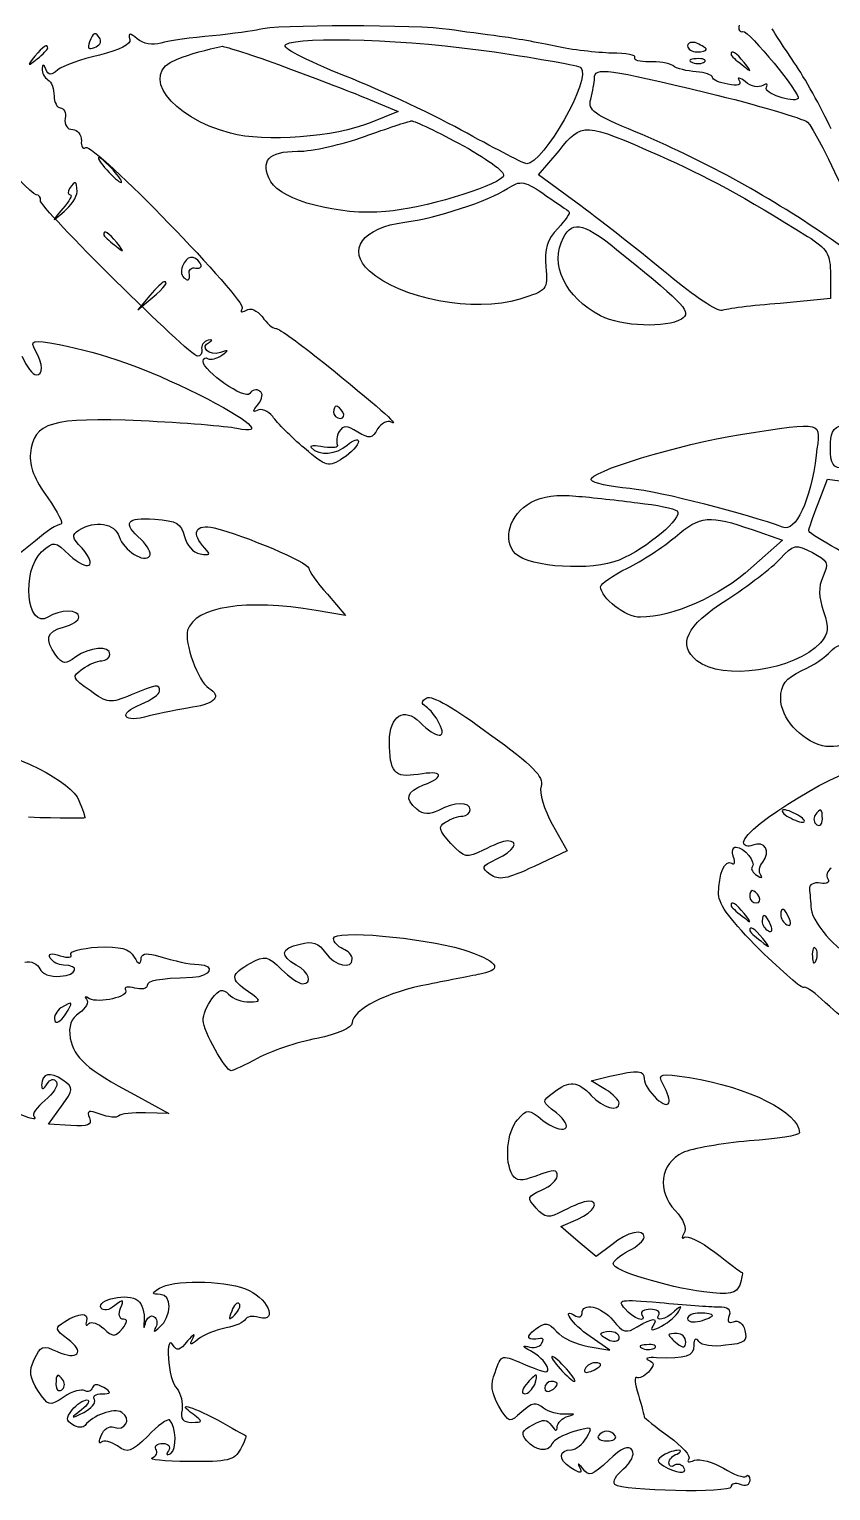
# Model space of a CAD drawing. Header units: millimetres. Extents: x -155 to 147, y 18 to 278.
# Drawn here: x -20.4 to 20.5, y 83.8 to 158.5 of the extents above; entities that cross this region are included whole.
import ezdxf

# ---------------------------------------------------------------- set-up
doc = ezdxf.new("R2010")
doc.units = ezdxf.units.MM
doc.layers.get('0').update_dxf_attribs({"linetype": 'CONTINUOUS'})

msp = doc.modelspace()

# ---------------------------------------------------------------- linework, layer by layer
for p, q in [((-3, 154.92), (-1.571, 154.316)), ((-1.571, 154.316), (-3, 153.745)), ((5.605, 151.078), (6.652, 152.316)), ((7.764, 149.49), (5.605, 151.078)), ((20.527, 145.966), (20.527, 144.76)), ((-14.271, 144.918), (-14.874, 144.188)), ((-14.874, 144.188), (-14.144, 144.791)), ((20.527, 144.76), (17.955, 144.506)), ((19.892, 134.282), (20.368, 135.52)), ((20.368, 135.52), (22.019, 135.298)), ((-20.113, 132.377), (-21.129, 131.552)), ((18.082, 132.409), (16.463, 130.98)), ((16.527, 132.949), (18.082, 132.409)), ((-5.19, 129.647), (-4.27, 128.567)), ((-4.27, 128.567), (-5.762, 128.821)), ((6.303, 117.899), (7.065, 116.534)), ((7.065, 116.534), (5.382, 115.74)), ((8.303, 104.786), (9.256, 105.009)), ((9.034, 104.342), (8.303, 104.786)), ((-15.033, 104.056), (-13.287, 103.104)), ((-19.446, 102.564), (-18.779, 103.485)), ((-13.287, 103.104), (-14.493, 103.135)), ((-18.303, 102.5), (-19.446, 102.564)), ((6.748, 97.325), (7.605, 97.706)), ((7.637, 96.563), (6.748, 97.325)), ((8.557, 95.801), (7.637, 96.563)), ((9.351, 96.404), (8.557, 95.801)), ((8.145, 91.197), (9.256, 91.007)), ((9.256, 91.007), (8.24, 91.705))]:
    msp.add_line(p, q)
for points in [[(-8.683, 158.507), (-8.937, 158.444), (-10.016, 158.285), (-11.064, 158.19)], [(1.033, 158.507), (-0.46, 158.761), (-8.016, 158.761), (-8.683, 158.507)], [(3.604, 158.158), (2.874, 158.253), (1.699, 158.412), (1.033, 158.507)], [(15.86, 158.73), (15.796, 158.507), (15.892, 158.349), (16.05, 158.412)], [(16.05, 158.412), (16.336, 158.476), (19.067, 155.142), (18.876, 154.983)], [(18.686, 156.793), (18.178, 157.555), (17.67, 158.349), (17.543, 158.539)], [(-19.478, 157.555), (-19.478, 157.809), (-19.732, 157.65), (-20.145, 157.142)], [(-17.351, 157.872), (-17.478, 157.555), (-17.382, 157.46), (-17.097, 157.587)], [(-16.811, 158.031), (-17.033, 158.412), (-17.16, 158.38), (-17.351, 157.872)], [(-17.097, 157.587), (-16.843, 157.682), (-16.716, 157.872), (-16.811, 158.031)], [(-15.287, 157.999), (-15.223, 157.745), (-15.795, 157.46), (-16.843, 157.206)], [(-14.906, 158.031), (-15.287, 158.349), (-15.382, 158.349), (-15.287, 157.999)], [(-13.699, 157.809), (-14.112, 157.682), (-14.62, 157.777), (-14.906, 158.031)], [(-11.064, 158.19), (-12.112, 158.095), (-13.287, 157.936), (-13.699, 157.809)], [(-12.906, 156.983), (-12.144, 157.269), (-11.382, 157.491), (-10.556, 157.65)], [(-10.556, 157.65), (-10.429, 157.65), (-9, 157.206), (-7.381, 156.602)], [(-4.27, 156.126), (-6.397, 156.983), (-7.572, 157.587), (-7.318, 157.745)], [(-7.318, 157.745), (-6.587, 158.19), (-0.936, 157.999), (3.35, 157.364)], [(6.462, 157.65), (5.636, 157.841), (4.335, 158.063), (3.604, 158.158)], [(9.351, 157.301), (8.589, 157.333), (7.287, 157.46), (6.462, 157.65)], [(13.701, 157.809), (13.447, 157.904), (13.225, 157.841), (13.225, 157.682)], [(13.225, 157.682), (13.225, 157.491), (13.447, 157.364), (13.701, 157.364)], [(14.177, 157.491), (14.177, 157.555), (13.955, 157.682), (13.701, 157.809)], [(-20.145, 157.142), (-20.557, 156.634), (-20.526, 156.602), (-20.018, 157.015)], [(-20.018, 157.015), (-19.732, 157.237), (-19.478, 157.491), (-19.478, 157.555)], [(-16.843, 157.206), (-17.763, 156.983), (-18.716, 156.666), (-18.97, 156.444)], [(-10.143, 153.205), (-13.223, 154.031), (-14.842, 156.253), (-12.906, 156.983)], [(3.35, 157.364), (5.7, 157.015), (7.7, 156.666), (7.764, 156.571)], [(10.526, 157.079), (10.621, 157.206), (10.081, 157.301), (9.351, 157.301)], [(11.256, 156.856), (10.78, 156.856), (10.462, 156.92), (10.526, 157.079)], [(12.463, 156.666), (12.272, 156.793), (11.732, 156.888), (11.256, 156.856)], [(13.669, 157.015), (13.32, 157.015), (13.225, 156.92), (13.479, 156.825)], [(14.082, 156.856), (14.209, 156.952), (14.018, 157.047), (13.669, 157.015)], [(13.701, 157.364), (13.955, 157.364), (14.177, 157.428), (14.177, 157.491)], [(16.114, 156.825), (15.701, 157.333), (15.447, 157.491), (15.447, 157.237)], [(15.447, 157.237), (15.447, 157.174), (15.701, 156.92), (16.019, 156.698)], [(-19.764, 156.507), (-19.795, 156.317), (-19.637, 156.031), (-19.478, 155.936)], [(-19.573, 156.475), (-19.7, 156.761), (-19.764, 156.761), (-19.764, 156.507)], [(-18.97, 156.444), (-19.319, 156.158), (-19.446, 156.158), (-19.573, 156.475)], [(-7.381, 156.602), (-5.73, 155.999), (-3.762, 155.237), (-3, 154.92)], [(1.953, 153.205), (0.429, 154.062), (-2.396, 155.396), (-4.27, 156.126)], [(7.764, 156.571), (8.335, 155.999), (5.859, 151.649), (5.001, 151.649)], [(8.462, 156.031), (8.462, 156.602), (9.129, 156.507), (14.241, 155.269)], [(13.669, 156.348), (13.193, 156.38), (12.653, 156.507), (12.463, 156.666)], [(13.479, 156.825), (13.701, 156.729), (13.987, 156.761), (14.082, 156.856)], [(14.495, 156.063), (14.495, 156.19), (14.114, 156.317), (13.669, 156.348)], [(16.019, 156.698), (16.495, 156.285), (16.527, 156.317), (16.114, 156.825)], [(20.559, 153.427), (20.051, 154.539), (19.194, 156.063), (18.686, 156.793)], [(-20.081, 150.062), (-20.43, 150.062), (-25.034, 155.396), (-25.034, 155.809)], [(-19.478, 155.936), (-19.287, 155.84), (-19.16, 155.459), (-19.16, 155.11)], [(8.272, 154.951), (8.367, 155.332), (8.462, 155.809), (8.462, 156.031)], [(15.288, 155.713), (14.844, 155.777), (14.495, 155.936), (14.495, 156.063)], [(15.86, 155.904), (15.987, 155.682), (15.796, 155.586), (15.288, 155.713)], [(16.177, 155.84), (15.892, 156.063), (15.733, 156.094), (15.86, 155.904)], [(17.066, 155.65), (16.876, 155.523), (16.463, 155.586), (16.177, 155.84)], [(17.257, 155.555), (17.352, 155.745), (17.289, 155.777), (17.066, 155.65)], [(18.876, 154.983), (18.622, 154.729), (17.066, 155.269), (17.257, 155.555)], [(-19.16, 155.11), (-19.16, 154.793), (-19.002, 154.507), (-18.843, 154.507)], [(10.589, 153.269), (8.43, 154.158), (8.113, 154.38), (8.272, 154.951)], [(14.241, 155.269), (16.781, 154.666), (19.098, 153.967), (19.352, 153.777)], [(-18.843, 154.507), (-18.652, 154.507), (-18.525, 154.253), (-18.589, 153.967)], [(-18.589, 153.967), (-18.652, 153.65), (-18.494, 153.396), (-18.208, 153.396)], [(-18.208, 153.396), (-17.954, 153.396), (-17.763, 153.142), (-17.763, 152.824)], [(-3, 153.745), (-4.746, 153.015), (-8.429, 152.729), (-10.143, 153.205)], [(-3.285, 153.046), (-2.142, 153.459), (-1.063, 153.808), (-0.904, 153.84)], [(-0.904, 153.84), (-0.714, 153.84), (0.461, 153.269), (1.763, 152.57)], [(5.001, 151.649), (4.874, 151.649), (3.509, 152.348), (1.953, 153.205)], [(6.652, 152.316), (7.827, 153.777), (7.922, 153.777), (11.796, 152.062)], [(20.305, 147.966), (17.257, 150.062), (13.86, 151.903), (10.589, 153.269)], [(19.352, 153.777), (19.797, 153.427), (23.162, 146.252), (22.908, 146.252)], [(-17.763, 152.824), (-17.795, 152.538), (-17.7, 152.38), (-17.541, 152.475)], [(-17.541, 152.475), (-17.128, 152.729), (-9.286, 144.633), (-9.54, 144.252)], [(-6.714, 152.284), (-5.952, 152.284), (-4.428, 152.634), (-3.285, 153.046)], [(1.763, 152.57), (3.16, 151.776), (3.985, 151.173), (3.795, 150.983)], [(-16.874, 151.967), (-16.97, 151.967), (-16.779, 151.681), (-16.462, 151.332)], [(-16.144, 151.332), (-16.462, 151.681), (-16.779, 151.967), (-16.874, 151.967)], [(-8.08, 150.729), (-8.651, 151.808), (-8.207, 152.284), (-6.714, 152.284)], [(11.796, 152.062), (14.114, 151.046), (16.114, 149.967), (19.352, 147.935)], [(-16.462, 151.332), (-16.144, 150.983), (-15.827, 150.697), (-15.731, 150.697)], [(-15.731, 150.697), (-15.636, 150.697), (-15.827, 150.983), (-16.144, 151.332)], [(3.795, 150.983), (3.223, 150.411), (-0.301, 149.363), (-2.206, 149.205)], [(-18.652, 149.205), (-18.303, 149.49), (-17.986, 149.967), (-17.986, 150.221)], [(-18.367, 150.379), (-18.462, 150.221), (-18.462, 150.062), (-18.335, 150.062)], [(-17.986, 150.221), (-17.986, 150.792), (-18.081, 150.824), (-18.367, 150.379)], [(-2.206, 149.205), (-4.587, 148.982), (-7.54, 149.776), (-8.08, 150.729)], [(-1.222, 148.665), (0.334, 148.855), (3.065, 149.744), (4.017, 150.379)], [(4.017, 150.379), (4.684, 150.824), (4.906, 150.792), (6.017, 149.998)], [(-19.859, 149.776), (-19.827, 149.935), (-19.922, 150.062), (-20.081, 150.062)], [(-11.826, 141.807), (-12.207, 141.807), (-19.954, 149.459), (-19.859, 149.776)], [(-18.335, 150.062), (-18.208, 150.062), (-18.367, 149.744), (-18.716, 149.363)], [(6.017, 149.998), (6.589, 149.617), (7.097, 149.268), (7.16, 149.205)], [(12.24, 145.966), (10.939, 147.046), (8.938, 148.633), (7.764, 149.49)], [(-18.716, 149.363), (-19.319, 148.633), (-19.319, 148.633), (-18.652, 149.205)], [(-3.031, 146.157), (-4.238, 147.236), (-3.412, 148.379), (-1.222, 148.665)], [(7.16, 149.205), (7.256, 149.141), (6.97, 148.76), (6.589, 148.347)], [(-15.954, 147.617), (-16.366, 148.125), (-16.62, 148.284), (-16.62, 148.03)], [(-16.62, 148.03), (-16.62, 147.966), (-16.366, 147.712), (-16.049, 147.49)], [(6.589, 148.347), (6.049, 147.776), (5.89, 147.3), (5.986, 146.379)], [(6.875, 147.871), (7.383, 148.792), (7.954, 148.633), (9.954, 146.982)], [(19.352, 147.935), (20.368, 147.3), (20.527, 147.046), (20.527, 145.966)], [(22.908, 146.252), (22.845, 146.252), (21.67, 147.014), (20.305, 147.966)], [(-16.049, 147.49), (-15.573, 147.077), (-15.541, 147.109), (-15.954, 147.617)], [(8.78, 143.871), (6.97, 144.823), (6.144, 146.506), (6.875, 147.871)], [(-12.588, 146.411), (-12.715, 146.157), (-12.652, 145.871), (-12.461, 145.776)], [(-11.699, 146.569), (-11.985, 147.014), (-12.398, 146.95), (-12.588, 146.411)], [(-11.921, 146.315), (-11.667, 146.284), (-11.572, 146.379), (-11.699, 146.569)], [(9.954, 146.982), (13.161, 144.379), (13.447, 144.061), (12.907, 143.712)], [(-12.461, 145.776), (-12.302, 145.649), (-12.207, 145.744), (-12.239, 145.998)], [(-12.239, 145.998), (-12.302, 146.22), (-12.144, 146.379), (-11.921, 146.315)], [(4.652, 144.728), (2.303, 144.029), (-1.476, 144.728), (-3.031, 146.157)], [(5.986, 146.379), (6.081, 145.204), (6.049, 145.172), (4.652, 144.728)], [(14.971, 144.156), (14.78, 144.061), (13.542, 144.887), (12.24, 145.966)], [(-13.541, 145.617), (-13.604, 145.617), (-13.922, 145.299), (-14.271, 144.918)], [(-14.144, 144.791), (-13.477, 145.363), (-13.287, 145.617), (-13.541, 145.617)], [(-9.54, 144.252), (-9.667, 144.061), (-9.572, 144.029), (-9.35, 144.156)], [(-9.35, 144.156), (-9.127, 144.315), (-8.778, 144.156), (-8.524, 143.839)], [(17.955, 144.506), (16.527, 144.41), (15.193, 144.22), (14.971, 144.156)], [(-8.524, 143.839), (-8.302, 143.49), (-7.984, 143.236), (-7.826, 143.236)], [(12.907, 143.712), (12.177, 143.236), (9.827, 143.331), (8.78, 143.871)], [(-7.826, 143.236), (-7.667, 143.236), (-6.587, 142.442), (-5.381, 141.489)], [(-20.113, 142.093), (-20.399, 142.632), (-20.303, 142.664), (-18.906, 142.41)], [(-20.081, 140.854), (-19.7, 140.854), (-19.7, 141.394), (-20.113, 142.093)], [(-18.906, 142.41), (-16.652, 141.966), (-14.493, 141.204), (-11.794, 139.87)], [(-11.604, 142.156), (-11.572, 141.966), (-11.667, 141.807), (-11.826, 141.807)], [(-11.286, 142.632), (-11.509, 142.569), (-11.667, 142.347), (-11.604, 142.156)], [(-10.651, 141.997), (-11.255, 141.807), (-11.731, 142.283), (-11.223, 142.537)], [(-11.223, 142.537), (-11.032, 142.632), (-11.064, 142.664), (-11.286, 142.632)], [(-10.588, 141.87), (-10.207, 142.124), (-10.207, 142.156), (-10.651, 141.997)], [(-20.811, 141.807), (-20.557, 141.299), (-20.24, 140.854), (-20.081, 140.854)], [(-11.54, 141.553), (-11.54, 141.712), (-11.413, 141.775), (-11.286, 141.68)], [(-9.159, 139.902), (-9.381, 139.553), (-11.54, 141.045), (-11.54, 141.553)], [(-11.286, 141.68), (-11.159, 141.616), (-10.842, 141.68), (-10.588, 141.87)], [(-5.381, 141.489), (-2.714, 139.33), (-1.412, 138.187), (-1.92, 138.441)], [(-11.794, 139.87), (-9.159, 138.537), (-8.27, 137.775), (-9.826, 138.124)], [(-8.651, 140.029), (-8.81, 140.156), (-9.032, 140.092), (-9.159, 139.902)], [(-8.746, 139.33), (-8.492, 139.648), (-8.461, 139.934), (-8.651, 140.029)], [(-8.778, 139.045), (-9.032, 138.918), (-9, 139.013), (-8.746, 139.33)], [(-7.984, 138.727), (-8.207, 139.013), (-8.588, 139.172), (-8.778, 139.045)], [(-4.746, 139.267), (-4.809, 139.267), (-4.873, 139.14), (-4.873, 138.949)], [(-4.873, 138.949), (-4.873, 138.791), (-4.714, 138.632), (-4.524, 138.632)], [(-4.397, 138.949), (-4.492, 139.14), (-4.651, 139.267), (-4.746, 139.267)], [(-4.524, 138.632), (-4.365, 138.632), (-4.301, 138.791), (-4.397, 138.949)], [(-14.715, 138.505), (-19.287, 138.695), (-20.208, 138.441), (-20.367, 136.854)], [(-9.826, 138.124), (-10.334, 138.219), (-12.525, 138.41), (-14.715, 138.505)], [(-6.365, 137.108), (-7.032, 137.679), (-7.762, 138.41), (-7.984, 138.727)], [(-3.635, 137.933), (-4.206, 138.283), (-4.365, 138.283), (-4.587, 137.965)], [(-1.92, 138.441), (-2.111, 138.568), (-2.428, 138.378), (-2.619, 138.092)], [(15.923, 137.806), (20.305, 138.473), (20.019, 138.568), (19.797, 136.759)], [(20.527, 137.171), (20.527, 138.473), (20.654, 138.505), (25.766, 138.568)], [(-4.587, 137.965), (-4.714, 137.743), (-4.746, 137.425), (-4.682, 137.298)], [(-3.603, 137.457), (-3.603, 137.267), (-3.952, 136.886), (-4.397, 136.6)], [(-4.174, 137.267), (-3.857, 137.552), (-3.603, 137.616), (-3.603, 137.457)], [(-2.619, 138.092), (-2.904, 137.584), (-3.031, 137.584), (-3.635, 137.933)], [(8.303, 135.489), (8.049, 135.87), (12.844, 137.33), (15.923, 137.806)], [(-20.367, 136.854), (-20.43, 136.187), (-20.176, 135.52), (-19.478, 134.568)], [(-4.397, 136.6), (-5.127, 136.124), (-5.222, 136.124), (-6.365, 137.108)], [(-5.349, 137.171), (-5.825, 137.267), (-6.143, 137.235), (-6.016, 137.14)], [(-6.016, 137.14), (-5.603, 136.695), (-4.714, 136.79), (-4.174, 137.267)], [(-4.682, 137.298), (-4.587, 137.14), (-4.905, 137.108), (-5.349, 137.171)], [(19.797, 136.759), (19.511, 134.441), (18.749, 132.79), (18.082, 133.076)], [(21.289, 136.092), (20.622, 136.092), (20.527, 136.251), (20.527, 137.171)], [(10.272, 135.044), (9.256, 135.139), (8.367, 135.33), (8.303, 135.489)], [(-19.478, 134.568), (-18.97, 133.838), (-18.652, 133.234), (-18.811, 133.234)], [(5.224, 134.346), (5.795, 134.663), (6.589, 134.758), (7.51, 134.663)], [(7.51, 134.663), (8.303, 134.6), (9.732, 134.441), (10.685, 134.314)], [(18.082, 133.076), (16.304, 133.742), (11.859, 134.885), (10.272, 135.044)], [(4.43, 131.71), (3.731, 132.409), (4.112, 133.742), (5.224, 134.346)], [(12.685, 133.901), (13.034, 133.584), (11.161, 131.996), (9.732, 131.393)], [(10.685, 134.314), (11.637, 134.219), (12.558, 134.028), (12.685, 133.901)], [(19.416, 132.885), (19.416, 132.98), (19.638, 133.615), (19.892, 134.282)], [(-18.811, 133.234), (-18.97, 133.234), (-19.573, 132.853), (-20.113, 132.377)], [(-17.89, 132.917), (-17.065, 133.457), (-16.049, 133.266), (-15.827, 132.599)], [(-14.715, 132.441), (-15.668, 133.298), (-15.477, 133.584), (-14.017, 133.488)], [(-14.017, 133.488), (-12.874, 133.393), (-12.652, 133.266), (-12.493, 132.599)], [(-11.445, 131.996), (-12.175, 132.758), (-11.953, 133.266), (-10.969, 133.044)], [(-10.969, 133.044), (-9.445, 132.663), (-6.143, 131.266), (-6.143, 130.98)], [(12.59, 132.568), (13.86, 133.679), (14.368, 133.711), (16.527, 132.949)], [(-19.795, 131.806), (-19.16, 132.377), (-19.129, 132.377), (-18.367, 131.647)], [(-17.732, 131.996), (-18.271, 132.536), (-18.271, 132.695), (-17.89, 132.917)], [(-15.827, 132.599), (-15.604, 131.869), (-14.525, 131.202), (-14.271, 131.615)], [(-14.271, 131.615), (-14.176, 131.742), (-14.366, 132.123), (-14.715, 132.441)], [(-12.493, 132.599), (-12.398, 132.155), (-12.048, 131.774), (-11.699, 131.71)], [(10.145, 130.98), (10.875, 131.329), (11.986, 132.06), (12.59, 132.568)], [(22.559, 131.044), (20.845, 131.933), (19.416, 132.758), (19.416, 132.885)], [(-19.478, 128.472), (-20.557, 127.805), (-20.843, 130.853), (-19.795, 131.806)], [(-18.367, 131.647), (-17.414, 130.758), (-16.906, 131.044), (-17.732, 131.996)], [(-11.699, 131.71), (-11.191, 131.615), (-11.128, 131.679), (-11.445, 131.996)], [(9.732, 131.393), (8.335, 130.821), (5.16, 131.012), (4.43, 131.71)], [(17.955, 131.456), (18.654, 132.218), (18.749, 132.218), (19.606, 131.774)], [(19.606, 131.774), (20.4, 131.361), (20.464, 131.234), (20.146, 130.567)], [(-6.143, 130.98), (-6.143, 130.853), (-5.73, 130.25), (-5.19, 129.647)], [(8.78, 130.028), (8.78, 130.186), (9.383, 130.599), (10.145, 130.98)], [(16.463, 130.98), (14.907, 129.551), (12.431, 128.472), (10.812, 128.472)], [(15.225, 129.361), (16.304, 130.059), (17.543, 131.012), (17.955, 131.456)], [(10.812, 128.472), (10.05, 128.472), (8.78, 129.456), (8.78, 130.028)], [(20.146, 130.567), (19.892, 129.996), (19.924, 129.52), (20.178, 128.758)], [(13.701, 126.249), (12.685, 127.075), (13.129, 128.027), (15.225, 129.361)], [(-17.89, 128.472), (-17.89, 128.885), (-18.843, 128.885), (-19.478, 128.472)], [(-5.762, 128.821), (-9.35, 129.424), (-11.953, 129.012), (-12.334, 127.805)], [(20.178, 128.758), (20.464, 127.9), (20.432, 127.646), (20.019, 127.17)], [(-19.065, 126.535), (-19.668, 127.329), (-19.541, 127.742), (-18.684, 127.964)], [(-18.684, 127.964), (-18.24, 128.091), (-17.89, 128.313), (-17.89, 128.472)], [(-12.334, 127.805), (-12.525, 127.202), (-11.794, 125.17), (-11.255, 124.852)], [(20.019, 127.17), (18.717, 125.741), (14.971, 125.202), (13.701, 126.249)], [(20.527, 126.726), (20.781, 127.011), (21.162, 127.138), (21.448, 127.011)], [(-18.049, 126.44), (-18.589, 126.059), (-18.716, 126.059), (-19.065, 126.535)], [(-16.303, 126.567), (-16.303, 127.043), (-17.351, 126.948), (-18.049, 126.44)], [(-17.7, 125.837), (-17.382, 126.059), (-16.938, 126.249), (-16.716, 126.249)], [(-16.716, 126.249), (-16.493, 126.249), (-16.303, 126.408), (-16.303, 126.567)], [(19.067, 125.741), (19.638, 125.995), (20.305, 126.472), (20.527, 126.726)], [(-17.319, 124.725), (-18.24, 125.36), (-18.271, 125.424), (-17.7, 125.837)], [(17.987, 124.313), (17.987, 125.043), (18.209, 125.329), (19.067, 125.741)], [(-13.763, 124.694), (-13.763, 125.075), (-13.922, 125.043), (-15.223, 124.503)], [(-11.255, 124.852), (-10.588, 124.44), (-10.905, 124.059), (-12.08, 123.868)], [(-15.223, 124.503), (-16.303, 124.059), (-16.43, 124.059), (-17.319, 124.725)], [(-14.303, 123.424), (-15.636, 123.043), (-15.954, 123.519), (-14.715, 124.027)], [(-14.715, 124.027), (-14.176, 124.249), (-13.763, 124.535), (-13.763, 124.694)], [(-0.142, 123.9), (-0.396, 124.059), (-0.396, 124.186), (-0.11, 124.344)], [(-0.11, 124.344), (0.144, 124.503), (1.35, 123.805), (3.096, 122.503)], [(20.114, 121.9), (18.971, 122.217), (17.987, 123.328), (17.987, 124.313)], [(-12.08, 123.868), (-12.747, 123.773), (-13.763, 123.551), (-14.303, 123.424)], [(-2.015, 122.122), (-2.015, 123.455), (-1.253, 123.9), (-0.46, 123.106)], [(0.525, 123.043), (0.366, 123.392), (0.048, 123.773), (-0.142, 123.9)], [(23.956, 123.297), (22.527, 122.249), (21.003, 121.709), (20.114, 121.9)], [(-0.46, 123.106), (0.398, 122.249), (0.969, 122.217), (0.525, 123.043)], [(3.096, 122.503), (5.351, 120.884), (5.89, 120.312), (5.732, 119.836)], [(-23.669, 122.058), (-21.129, 121.519), (-18.24, 120.058), (-17.89, 119.106)], [(-0.555, 120.439), (-1.761, 120.249), (-2.015, 120.534), (-2.015, 122.122)], [(-0.269, 119.899), (0.874, 120.344), (0.715, 120.661), (-0.555, 120.439)], [(16.082, 116.978), (16.082, 117.74), (21.511, 121.042), (22.178, 120.661)], [(-0.618, 118.661), (-1.253, 119.201), (-1.158, 119.55), (-0.269, 119.899)], [(5.732, 119.836), (5.636, 119.487), (5.89, 118.661), (6.303, 117.899)], [(-17.89, 119.106), (-17.7, 118.661), (-17.573, 118.248), (-17.573, 118.217)], [(2.112, 118.629), (2.112, 119.042), (1.287, 119.042), (0.493, 118.598)], [(-17.573, 118.217), (-17.573, 118.185), (-18.875, 118.185), (-20.462, 118.248)], [(0.493, 118.598), (0.017, 118.375), (-0.269, 118.375), (-0.618, 118.661)], [(0.842, 117.994), (1.096, 118.153), (1.509, 118.312), (1.731, 118.312)], [(1.731, 118.312), (1.922, 118.312), (2.112, 118.471), (2.112, 118.629)], [(18.146, 118.629), (17.987, 118.629), (18.051, 118.471), (18.305, 118.312)], [(18.94, 118.312), (18.686, 118.471), (18.336, 118.629), (18.146, 118.629)], [(18.305, 118.312), (18.559, 118.153), (18.94, 117.994), (19.098, 117.994)], [(19.098, 117.994), (19.289, 117.994), (19.194, 118.153), (18.94, 118.312)], [(19.733, 118.344), (19.638, 118.185), (19.67, 117.963), (19.829, 117.867)], [(20.114, 118.153), (20.114, 118.693), (20.019, 118.756), (19.733, 118.344)], [(19.829, 117.867), (19.987, 117.772), (20.114, 117.899), (20.114, 118.153)], [(1.128, 116.915), (0.493, 117.582), (0.461, 117.772), (0.842, 117.994)], [(2.779, 116.566), (1.922, 116.153), (1.826, 116.153), (1.128, 116.915)], [(4.017, 117.042), (3.827, 117.042), (3.255, 116.82), (2.779, 116.566)], [(3.477, 116.121), (4.335, 116.502), (4.652, 117.042), (4.017, 117.042)], [(15.574, 116.216), (15.479, 116.502), (15.511, 116.724), (15.701, 116.724)], [(15.701, 116.724), (16.114, 116.724), (16.749, 115.931), (16.527, 115.708)], [(16.558, 116.82), (16.304, 116.724), (16.082, 116.788), (16.082, 116.978)], [(17.066, 115.962), (17.511, 116.502), (17.162, 117.074), (16.558, 116.82)], [(3.128, 115.327), (2.652, 115.677), (2.684, 115.74), (3.477, 116.121)], [(14.812, 114.311), (14.812, 115.359), (15.13, 116.121), (15.479, 115.899)], [(15.479, 115.899), (15.638, 115.804), (15.669, 115.962), (15.574, 116.216)], [(16.971, 115.296), (16.844, 115.423), (16.876, 115.74), (17.066, 115.962)], [(5.382, 115.74), (3.985, 115.073), (3.573, 115.01), (3.128, 115.327)], [(16.527, 115.708), (16.431, 115.613), (16.558, 115.423), (16.781, 115.264)], [(16.781, 115.264), (17.003, 115.137), (17.098, 115.137), (16.971, 115.296)], [(20.4, 115.105), (20.495, 114.915), (20.337, 114.819), (20.019, 114.883)], [(20.559, 115.645), (20.368, 115.518), (20.273, 115.264), (20.4, 115.105)], [(16.908, 111.486), (15.479, 112.914), (14.812, 113.772), (14.812, 114.311)], [(16.527, 114.502), (16.463, 114.502), (16.4, 114.375), (16.4, 114.184)], [(16.876, 114.184), (16.781, 114.375), (16.622, 114.502), (16.527, 114.502)], [(20.019, 114.883), (19.67, 114.946), (19.416, 114.788), (19.448, 114.597)], [(19.448, 114.597), (19.479, 114.375), (19.511, 113.899), (19.543, 113.549)], [(16.114, 113.327), (15.701, 113.835), (15.447, 113.994), (15.447, 113.74)], [(15.447, 113.74), (15.447, 113.676), (15.701, 113.422), (16.019, 113.2)], [(16.4, 114.184), (16.4, 114.026), (16.558, 113.867), (16.749, 113.867)], [(16.749, 113.867), (16.908, 113.867), (16.971, 114.026), (16.876, 114.184)], [(18.432, 113.041), (18.209, 113.613), (17.987, 113.708), (17.987, 113.264)], [(19.543, 113.549), (19.575, 112.819), (21.321, 110.946), (21.638, 111.263)], [(16.019, 113.2), (16.495, 112.787), (16.527, 112.819), (16.114, 113.327)], [(17.479, 112.724), (17.257, 113.295), (17.035, 113.391), (17.035, 112.946)], [(17.035, 112.946), (17.035, 112.756), (17.162, 112.533), (17.352, 112.438)], [(17.987, 113.264), (17.987, 113.073), (18.114, 112.851), (18.305, 112.756)], [(18.305, 112.756), (18.495, 112.66), (18.527, 112.787), (18.432, 113.041)], [(-4.873, 112.057), (-4.873, 112.502), (-0.396, 112.121), (1.731, 111.486)], [(-4.397, 111.517), (-4.651, 111.644), (-4.873, 111.867), (-4.873, 112.057)], [(17.066, 112.057), (16.654, 112.565), (16.4, 112.724), (16.4, 112.47)], [(16.4, 112.47), (16.4, 112.406), (16.654, 112.152), (16.971, 111.93)], [(16.971, 111.93), (17.447, 111.517), (17.479, 111.549), (17.066, 112.057)], [(17.352, 112.438), (17.543, 112.343), (17.574, 112.47), (17.479, 112.724)], [(-18.303, 111.232), (-18.398, 111.39), (-17.795, 111.549), (-16.938, 111.613)], [(-16.938, 111.613), (-15.731, 111.644), (-15.319, 111.549), (-15.065, 111.105)], [(-6.778, 110.692), (-7.635, 111.168), (-7.572, 111.549), (-6.587, 111.771)], [(-6.587, 111.771), (-5.952, 111.93), (-5.635, 111.835), (-5.286, 111.327)], [(-5.286, 111.327), (-4.809, 110.66), (-3.92, 110.438), (-3.92, 111.009)], [(-3.92, 111.009), (-3.92, 111.2), (-4.143, 111.422), (-4.397, 111.517)], [(1.731, 111.486), (3.477, 110.946), (3.858, 110.47), (2.684, 110.247)], [(19.162, 109.549), (19.098, 109.454), (18.082, 110.343), (16.908, 111.486)], [(19.765, 111.549), (19.67, 111.676), (19.575, 111.486), (19.606, 111.136)], [(19.797, 110.946), (19.892, 111.168), (19.86, 111.454), (19.765, 111.549)], [(-20.653, 110.851), (-20.335, 110.914), (-19.986, 110.755), (-19.891, 110.501)], [(-19.351, 111.041), (-19.478, 111.295), (-19.319, 111.327), (-18.843, 111.168)], [(-18.684, 110.692), (-18.938, 110.692), (-19.224, 110.851), (-19.351, 111.041)], [(-18.843, 111.168), (-18.43, 111.041), (-18.208, 111.073), (-18.303, 111.232)], [(-18.843, 110.12), (-17.954, 110.184), (-17.827, 110.692), (-18.684, 110.692)], [(-15.065, 111.105), (-14.842, 110.724), (-14.747, 110.692), (-14.715, 110.978)], [(-14.715, 110.978), (-14.715, 111.263), (-14.493, 111.327), (-13.985, 111.2)], [(-13.985, 111.2), (-12.81, 110.851), (-12.366, 110.755), (-11.763, 110.724)], [(-11.763, 110.724), (-10.874, 110.692), (-11.159, 110.089), (-12.08, 110.057)], [(-9.223, 109.327), (-10.175, 109.962), (-10.143, 110.247), (-9.127, 110.787)], [(-9.127, 110.787), (-8.365, 111.2), (-8.238, 111.168), (-7.54, 110.47)], [(-6.46, 109.739), (-5.921, 109.739), (-6.111, 110.343), (-6.778, 110.692)], [(19.606, 111.136), (19.606, 110.787), (19.702, 110.692), (19.797, 110.946)], [(-19.891, 110.501), (-19.795, 110.247), (-19.351, 110.089), (-18.843, 110.12)], [(-12.08, 110.057), (-13.922, 109.993), (-14.398, 109.898), (-14.398, 109.644)], [(-7.54, 110.47), (-7.127, 110.089), (-6.651, 109.739), (-6.46, 109.739)], [(2.684, 110.247), (2.271, 110.152), (1.064, 109.93), (-0.015, 109.708)], [(-17.351, 108.977), (-17.573, 109.104), (-17.636, 109.104), (-17.509, 108.946)], [(-15.509, 109.422), (-15.287, 109.073), (-16.874, 108.723), (-17.351, 108.977)], [(-15.033, 109.517), (-15.382, 109.612), (-15.604, 109.581), (-15.509, 109.422)], [(-14.398, 109.644), (-14.398, 109.485), (-14.684, 109.422), (-15.033, 109.517)], [(-11.096, 108.977), (-10.715, 109.454), (-10.556, 109.517), (-10.239, 109.2)], [(-10.239, 109.2), (-10.016, 108.977), (-9.54, 108.787), (-9.159, 108.819)], [(-9.159, 108.819), (-8.556, 108.819), (-8.556, 108.85), (-9.223, 109.327)], [(-0.015, 109.708), (-2.142, 109.327), (-3.92, 108.406), (-3.92, 107.739)], [(20.051, 108.977), (19.638, 109.358), (19.225, 109.612), (19.162, 109.549)], [(-18.811, 108.501), (-19.033, 108.342), (-19.192, 108.057), (-19.129, 107.866)], [(-18.589, 108.152), (-18.144, 108.85), (-18.176, 108.882), (-18.811, 108.501)], [(-17.509, 108.946), (-17.351, 108.787), (-17.541, 108.501), (-17.859, 108.247)], [(-11.54, 107.866), (-11.54, 108.12), (-11.35, 108.628), (-11.096, 108.977)], [(21.924, 107.739), (21.734, 107.549), (21.321, 107.803), (20.051, 108.977)], [(-19.129, 107.866), (-19.065, 107.676), (-18.811, 107.803), (-18.589, 108.152)], [(-17.859, 108.247), (-18.303, 107.961), (-18.43, 107.58), (-18.335, 106.945)], [(-10.112, 105.294), (-10.397, 105.294), (-11.54, 107.326), (-11.54, 107.866)], [(-3.92, 107.739), (-3.92, 107.485), (-4.651, 107.168), (-5.73, 106.945)], [(-18.335, 106.945), (-18.144, 105.961), (-17.509, 105.39), (-15.033, 104.056)], [(-5.73, 106.945), (-6.746, 106.755), (-8.111, 106.279), (-8.746, 105.929)], [(-8.746, 105.929), (-9.413, 105.58), (-10.016, 105.294), (-10.112, 105.294)], [(-18.716, 104.818), (-19.351, 105.263), (-19.795, 105.167), (-19.795, 104.564)], [(-19.795, 104.564), (-19.795, 104.31), (-19.7, 104.31), (-19.51, 104.628)], [(-19.033, 104.723), (-18.938, 104.532), (-19.192, 104.12), (-19.637, 103.77)], [(-19.51, 104.628), (-19.351, 104.882), (-19.16, 104.913), (-19.033, 104.723)], [(-18.779, 103.485), (-18.144, 104.342), (-18.144, 104.405), (-18.716, 104.818)], [(6.367, 104.183), (7.192, 104.818), (7.605, 104.786), (8.303, 104.024)], [(9.256, 105.009), (10.748, 105.358), (11.002, 105.326), (11.002, 104.882)], [(11.002, 104.882), (11.002, 104.628), (11.288, 104.183), (11.637, 103.866)], [(11.637, 103.866), (12.336, 103.262), (12.494, 103.643), (11.955, 104.628)], [(11.955, 104.628), (11.701, 105.136), (11.796, 105.167), (13.32, 104.945)], [(13.32, 104.945), (16.336, 104.469), (18.94, 103.167), (18.94, 102.119)], [(6.525, 103.135), (5.763, 103.707), (5.763, 103.739), (6.367, 104.183)], [(8.303, 104.024), (8.875, 103.389), (9.732, 103.167), (9.732, 103.643)], [(9.732, 103.643), (9.732, 103.77), (9.415, 104.088), (9.034, 104.342)], [(-20.176, 102.945), (-19.891, 102.627), (-21.161, 103.104), (-21.637, 103.485)], [(-19.637, 103.77), (-20.049, 103.421), (-20.303, 103.072), (-20.176, 102.945)], [(-16.811, 103.072), (-17.382, 103.294), (-17.509, 103.262), (-17.351, 102.881)], [(-14.493, 103.135), (-15.128, 103.167), (-15.763, 103.104), (-15.858, 102.977)], [(4.525, 102.786), (5.033, 103.358), (5.097, 103.358), (5.827, 102.754)], [(6.97, 102.342), (7.129, 102.437), (6.97, 102.786), (6.525, 103.135)], [(-17.351, 102.881), (-17.224, 102.5), (-17.414, 102.437), (-18.303, 102.5)], [(-15.858, 102.977), (-15.954, 102.881), (-16.398, 102.913), (-16.811, 103.072)], [(4.271, 99.96), (3.858, 100.659), (3.985, 102.183), (4.525, 102.786)], [(5.827, 102.754), (6.271, 102.405), (6.779, 102.215), (6.97, 102.342)], [(16.368, 101.707), (14.971, 101.58), (13.447, 101.326), (12.971, 101.103)], [(18.94, 102.119), (18.94, 101.992), (17.797, 101.802), (16.368, 101.707)], [(12.971, 101.103), (11.828, 100.564), (11.637, 99.135), (12.59, 98.151)], [(6.557, 99.897), (6.557, 100.278), (6.494, 100.278), (5.414, 99.897)], [(5.414, 99.897), (4.747, 99.643), (4.493, 99.643), (4.271, 99.96)], [(5.763, 99.198), (6.208, 99.389), (6.557, 99.706), (6.557, 99.897)], [(5.478, 98.278), (5.001, 98.817), (5.033, 98.849), (5.763, 99.198)], [(8.145, 98.627), (7.954, 98.627), (7.383, 98.405), (6.906, 98.151)], [(7.605, 97.706), (8.462, 98.087), (8.748, 98.627), (8.145, 98.627)], [(6.906, 98.151), (6.081, 97.738), (5.954, 97.738), (5.478, 98.278)], [(12.59, 98.151), (13.034, 97.706), (13.193, 97.23), (13.034, 96.976)], [(11.002, 96.785), (11.002, 97.23), (10.145, 97.071), (9.351, 96.404)], [(10.208, 96.087), (10.653, 96.309), (11.002, 96.627), (11.002, 96.785)], [(13.034, 96.976), (12.907, 96.754), (12.907, 96.658), (13.066, 96.785)], [(13.066, 96.785), (13.193, 96.912), (13.891, 96.563), (14.622, 96.023)], [(9.415, 95.42), (9.415, 95.547), (9.764, 95.865), (10.208, 96.087)], [(14.622, 96.023), (15.352, 95.452), (15.955, 94.976), (16.019, 94.976)], [(14.05, 93.991), (12.145, 94.245), (9.415, 95.071), (9.415, 95.42)], [(16.019, 94.976), (16.05, 94.944), (15.987, 94.658), (15.892, 94.341)], [(-13.731, 93.864), (-14.176, 93.864), (-14.176, 93.928), (-13.763, 94.182)], [(-13.763, 94.182), (-13.128, 94.595), (-10.588, 94.595), (-9.381, 94.15)], [(-9.381, 94.15), (-8.302, 93.769), (-7.635, 92.404), (-8.683, 92.69)], [(15.892, 94.341), (15.701, 93.896), (15.415, 93.833), (14.05, 93.991)], [(-16.747, 93.166), (-17.033, 93.61), (-15.35, 93.96), (-14.874, 93.547)], [(-15.763, 93.166), (-15.573, 93.61), (-15.636, 93.642), (-16.049, 93.293)], [(-14.874, 93.547), (-14.652, 93.388), (-14.525, 92.912), (-14.557, 92.499)], [(-13.763, 92.182), (-13.128, 92.753), (-13.128, 93.864), (-13.731, 93.864)], [(-9.699, 93.388), (-9.794, 93.483), (-9.985, 93.325), (-10.08, 93.007)], [(-9.921, 92.817), (-9.699, 93.039), (-9.604, 93.293), (-9.699, 93.388)], [(10.018, 93.134), (9.605, 93.61), (9.764, 93.61), (11.796, 93.452)], [(11.796, 93.452), (13.034, 93.325), (14.368, 93.229), (14.78, 93.229)], [(-18.621, 92.467), (-17.859, 92.944), (-17.382, 92.944), (-17.509, 92.499)], [(-16.049, 93.293), (-16.366, 93.039), (-16.652, 93.007), (-16.747, 93.166)], [(-15.604, 92.594), (-15.827, 92.594), (-15.89, 92.848), (-15.763, 93.166)], [(-14.493, 92.372), (-14.43, 92.658), (-14.207, 92.848), (-14.049, 92.721)], [(-14.049, 92.721), (-13.89, 92.626), (-13.858, 92.372), (-13.953, 92.182)], [(-10.08, 93.007), (-10.27, 92.563), (-10.239, 92.531), (-9.921, 92.817)], [(-8.683, 92.69), (-9.032, 92.785), (-9.318, 92.721), (-9.381, 92.594)], [(8.24, 91.705), (7.319, 92.34), (6.684, 93.261), (7.51, 92.753)], [(7.51, 92.753), (7.7, 92.658), (7.827, 92.721), (7.827, 92.88)], [(7.827, 92.88), (7.827, 93.483), (8.811, 93.261), (9.415, 92.531)], [(10.875, 92.848), (11.193, 92.372), (10.431, 92.594), (10.018, 93.134)], [(11.32, 93.102), (11.002, 93.102), (10.812, 92.975), (10.875, 92.848)], [(11.764, 92.848), (11.828, 92.975), (11.637, 93.102), (11.32, 93.102)], [(12.558, 93.007), (12.113, 92.563), (11.51, 92.436), (11.764, 92.848)], [(11.891, 92.245), (12.272, 92.436), (12.653, 92.785), (12.78, 93.007)], [(12.78, 93.007), (12.939, 93.293), (12.907, 93.293), (12.558, 93.007)], [(13.86, 92.912), (13.51, 92.912), (13.225, 92.785), (13.225, 92.626)], [(13.225, 92.626), (13.225, 92.467), (13.51, 92.404), (13.86, 92.499)], [(14.495, 92.785), (14.495, 92.848), (14.209, 92.912), (13.86, 92.912)], [(13.86, 92.499), (14.209, 92.594), (14.495, 92.721), (14.495, 92.785)], [(14.78, 93.229), (15.288, 93.229), (15.447, 93.102), (15.352, 92.785)], [(15.352, 92.785), (15.225, 92.467), (15.32, 92.372), (15.574, 92.467)], [(-18.462, 91.578), (-19.129, 92.086), (-19.129, 92.15), (-18.621, 92.467)], [(-17.509, 92.499), (-17.573, 92.277), (-17.509, 92.213), (-17.382, 92.372)], [(-17.382, 92.372), (-17.255, 92.499), (-16.906, 92.372), (-16.62, 92.118)], [(-16.62, 92.118), (-16.144, 91.674), (-16.049, 91.674), (-15.668, 92.118)], [(-15.668, 92.118), (-15.414, 92.436), (-15.382, 92.594), (-15.604, 92.594)], [(-14.557, 92.499), (-14.588, 92.118), (-14.557, 92.055), (-14.493, 92.372)], [(-13.953, 92.182), (-14.112, 91.928), (-14.049, 91.928), (-13.763, 92.182)], [(-10.366, 92.15), (-10.874, 92.055), (-11.509, 91.801), (-11.794, 91.578)], [(-9.381, 92.594), (-9.445, 92.436), (-9.889, 92.245), (-10.366, 92.15)], [(5.7, 91.61), (5.001, 91.483), (4.906, 91.674), (5.446, 92.086)], [(5.446, 92.086), (5.954, 92.467), (6.113, 92.436), (6.525, 91.959)], [(6.525, 91.959), (6.811, 91.642), (7.541, 91.293), (8.145, 91.197)], [(9.256, 91.959), (9.002, 91.959), (8.78, 91.896), (8.78, 91.832)], [(9.732, 91.642), (9.732, 91.832), (9.51, 91.959), (9.256, 91.959)], [(9.415, 92.531), (9.923, 91.896), (10.113, 91.864), (10.653, 92.213)], [(10.653, 92.213), (11.478, 92.69), (11.732, 92.69), (11.447, 92.245)], [(11.447, 92.245), (11.288, 91.991), (11.415, 91.991), (11.891, 92.245)], [(16.146, 92.023), (16.304, 91.483), (16.146, 91.356), (15.161, 91.261)], [(15.574, 92.467), (15.828, 92.563), (16.082, 92.372), (16.146, 92.023)], [(-20.176, 90.531), (-19.859, 91.229), (-19.732, 91.293), (-19.002, 90.943)], [(-19.002, 90.943), (-17.954, 90.467), (-17.541, 90.912), (-18.462, 91.578)], [(-13.096, 91.293), (-13.255, 91.547), (-13.35, 91.293), (-13.318, 90.594)], [(-12.334, 91.483), (-12.747, 90.975), (-12.874, 90.943), (-13.096, 91.293)], [(-12.048, 91.642), (-11.921, 91.896), (-12.048, 91.832), (-12.334, 91.483)], [(-11.794, 91.578), (-12.207, 91.229), (-12.271, 91.229), (-12.048, 91.642)], [(5.192, 90.975), (4.811, 91.166), (4.747, 91.261), (5.033, 91.197)], [(5.033, 91.197), (5.351, 91.102), (5.668, 91.166), (5.763, 91.356)], [(5.763, 91.356), (5.89, 91.515), (5.859, 91.642), (5.7, 91.61)], [(8.78, 91.832), (8.78, 91.769), (9.002, 91.642), (9.256, 91.515)], [(9.256, 91.515), (9.51, 91.42), (9.732, 91.483), (9.732, 91.642)], [(11.129, 91.293), (10.78, 91.293), (10.685, 91.197), (10.939, 91.102)], [(10.939, 91.102), (11.161, 91.007), (11.447, 91.039), (11.542, 91.134)], [(11.542, 91.134), (11.669, 91.229), (11.478, 91.324), (11.129, 91.293)], [(13.542, 91.261), (13.542, 90.689), (13.129, 90.562), (11.637, 90.626)], [(12.685, 91.864), (12.463, 91.864), (12.272, 91.832), (12.272, 91.801)], [(12.272, 91.801), (12.272, 91.737), (12.463, 91.547), (12.685, 91.356)], [(13.129, 91.42), (13.129, 91.674), (12.939, 91.864), (12.685, 91.864)], [(12.685, 91.356), (13.002, 91.102), (13.129, 91.134), (13.129, 91.42)], [(13.796, 91.451), (13.637, 91.674), (13.542, 91.578), (13.542, 91.261)], [(15.161, 91.261), (14.526, 91.166), (13.923, 91.261), (13.796, 91.451)], [(-19.986, 88.943), (-20.399, 89.61), (-20.462, 89.927), (-20.176, 90.531)], [(-13.318, 90.594), (-13.287, 89.991), (-13.096, 89.261), (-12.874, 89.038)], [(3.382, 89.864), (3.731, 90.848), (3.636, 90.816), (5.065, 90.213)], [(6.049, 90.181), (5.954, 90.404), (5.573, 90.785), (5.192, 90.975)], [(6.303, 90.689), (6.208, 90.689), (6.398, 90.404), (6.716, 90.054)], [(7.033, 90.054), (6.716, 90.404), (6.398, 90.689), (6.303, 90.689)], [(11.637, 90.626), (11.193, 90.658), (11.002, 90.594), (11.224, 90.499)], [(11.224, 90.499), (11.542, 90.372), (11.542, 90.245), (11.224, 89.896)], [(-18.684, 89.451), (-18.97, 89.864), (-19.065, 89.8), (-19.065, 89.261)], [(3.573, 88.149), (3.192, 88.848), (3.128, 89.261), (3.382, 89.864)], [(5.478, 89.737), (5.414, 89.737), (5.192, 89.515), (4.97, 89.261)], [(5.065, 90.213), (6.017, 89.832), (6.176, 89.8), (6.049, 90.181)], [(5.414, 89.261), (5.509, 89.515), (5.541, 89.737), (5.478, 89.737)], [(6.716, 90.054), (7.033, 89.705), (7.351, 89.419), (7.446, 89.419)], [(7.446, 89.419), (7.541, 89.419), (7.351, 89.705), (7.033, 90.054)], [(7.986, 90.054), (7.891, 89.864), (8.018, 89.832), (8.272, 89.927)], [(8.494, 90.372), (8.303, 90.372), (8.081, 90.245), (7.986, 90.054)], [(8.272, 89.927), (8.843, 90.15), (8.938, 90.372), (8.494, 90.372)], [(11.224, 89.896), (11.002, 89.673), (10.748, 89.546), (10.621, 89.61)], [(-18.652, 88.626), (-19.414, 88.118), (-19.446, 88.149), (-19.986, 88.943)], [(-19.065, 89.261), (-19.065, 89.007), (-18.938, 88.88), (-18.779, 88.975)], [(-18.779, 88.975), (-18.621, 89.07), (-18.589, 89.292), (-18.684, 89.451)], [(-17.605, 88.943), (-17.732, 89.038), (-18.24, 88.911), (-18.652, 88.626)], [(-17.192, 89.102), (-17.255, 88.911), (-17.446, 88.848), (-17.605, 88.943)], [(-16.62, 89.102), (-16.938, 89.292), (-17.128, 89.292), (-17.192, 89.102)], [(-16.716, 88.784), (-16.239, 88.784), (-16.208, 88.848), (-16.62, 89.102)], [(-12.874, 89.038), (-12.683, 88.784), (-12.556, 88.308), (-12.62, 87.959)], [(4.97, 89.261), (4.747, 88.975), (4.716, 88.784), (4.906, 88.784)], [(4.906, 88.784), (5.065, 88.784), (5.287, 89.007), (5.414, 89.261)], [(6.24, 89.419), (6.081, 89.419), (5.922, 89.261), (5.922, 89.07)], [(5.922, 89.07), (5.922, 88.911), (6.081, 88.848), (6.24, 88.943)], [(6.557, 89.292), (6.557, 89.356), (6.43, 89.419), (6.24, 89.419)], [(6.24, 88.943), (6.43, 89.038), (6.557, 89.197), (6.557, 89.292)], [(10.621, 89.61), (10.494, 89.705), (10.526, 89.292), (10.716, 88.721)], [(-18.24, 87.959), (-17.986, 88.245), (-17.668, 88.467), (-17.478, 88.467)], [(-17.478, 88.467), (-17.287, 88.467), (-17.414, 88.245), (-17.763, 87.959)], [(-17.636, 87.832), (-17.255, 88.022), (-17.001, 88.308), (-17.097, 88.499)], [(-17.097, 88.499), (-17.224, 88.657), (-17.033, 88.784), (-16.716, 88.784)], [(4.747, 87.864), (4.112, 87.26), (4.112, 87.292), (3.573, 88.149)], [(5.859, 88.054), (5.478, 88.372), (5.287, 88.34), (4.747, 87.864)], [(10.716, 88.721), (10.875, 88.149), (11.002, 87.641), (11.002, 87.61)], [(-18.208, 87.197), (-18.557, 87.419), (-18.557, 87.546), (-18.24, 87.959)], [(-17.763, 87.959), (-18.335, 87.514), (-18.335, 87.483), (-17.636, 87.832)], [(-15.7, 87.832), (-16.081, 88.086), (-17.224, 87.673), (-17.573, 87.165)], [(-16.112, 87.07), (-15.541, 86.848), (-15.16, 87.514), (-15.7, 87.832)], [(-13.255, 87.451), (-13.35, 87.514), (-13.858, 87.165), (-14.366, 86.625)], [(-13.191, 85.736), (-12.874, 85.927), (-12.906, 87.102), (-13.255, 87.451)], [(-12.62, 87.959), (-12.715, 87.514), (-12.588, 87.324), (-12.112, 87.324)], [(-12.048, 87.737), (-12.937, 88.372), (-12.271, 88.213), (-10.81, 87.451)], [(-12.112, 87.324), (-11.54, 87.324), (-11.54, 87.356), (-12.048, 87.737)], [(-10.81, 87.451), (-10.08, 87.038), (-9.445, 86.689), (-9.381, 86.657)], [(5.319, 87.197), (5.859, 87.514), (6.049, 87.483), (6.271, 87.165)], [(7.002, 87.737), (6.652, 87.705), (6.113, 87.864), (5.859, 88.054)], [(6.557, 87.102), (6.557, 87.292), (6.811, 87.546), (7.129, 87.641)], [(7.129, 87.641), (7.51, 87.737), (7.478, 87.768), (7.002, 87.737)], [(11.002, 87.61), (11.002, 87.546), (11.574, 87.102), (12.272, 86.594)], [(-17.573, 87.165), (-17.668, 87.038), (-17.954, 87.038), (-18.208, 87.197)], [(-16.747, 86.308), (-16.874, 86.213), (-16.874, 86.371), (-16.747, 86.657)], [(-16.747, 86.657), (-16.62, 86.975), (-16.335, 87.165), (-16.112, 87.07)], [(-9.381, 86.657), (-9.318, 86.625), (-9.413, 86.308), (-9.635, 85.959)], [(5.001, 86.371), (4.684, 86.752), (4.747, 86.911), (5.319, 87.197)], [(6.271, 87.165), (6.462, 86.879), (6.557, 86.848), (6.557, 87.102)], [(7.414, 86.848), (6.843, 86.689), (6.367, 86.403), (6.303, 86.244)], [(8.049, 86.53), (8.399, 87.102), (8.367, 87.133), (7.414, 86.848)], [(9.097, 86.879), (8.938, 86.879), (8.748, 86.752), (8.653, 86.625)], [(9.542, 86.625), (9.446, 86.752), (9.256, 86.879), (9.097, 86.879)], [(-15.922, 86.117), (-16.271, 86.34), (-16.62, 86.435), (-16.747, 86.308)], [(-14.366, 86.625), (-15.223, 85.8), (-15.382, 85.736), (-15.922, 86.117)], [(-14.144, 85.514), (-13.953, 85.578), (-13.826, 85.8), (-13.953, 85.959)], [(-13.953, 85.959), (-14.049, 86.117), (-13.89, 86.244), (-13.604, 86.244)], [(-13.604, 86.244), (-13.287, 86.244), (-13.191, 86.086), (-13.318, 85.863)], [(-9.635, 85.959), (-9.921, 85.387), (-10.27, 85.292), (-12.271, 85.324)], [(6.303, 86.244), (6.144, 85.768), (5.414, 85.863), (5.001, 86.371)], [(7.256, 85.006), (6.589, 85.419), (6.621, 85.927), (7.287, 85.927)], [(7.287, 85.927), (7.51, 85.927), (7.859, 86.213), (8.049, 86.53)], [(8.653, 86.625), (8.589, 86.498), (8.78, 86.371), (9.097, 86.371)], [(9.097, 86.371), (9.415, 86.371), (9.605, 86.498), (9.542, 86.625)], [(10.399, 85.895), (10.208, 86.181), (9.859, 86.022), (9.192, 85.387)], [(12.272, 86.594), (12.939, 86.117), (13.415, 85.578), (13.288, 85.451)], [(-12.271, 85.324), (-13.541, 85.324), (-14.366, 85.419), (-14.144, 85.514)], [(-13.318, 85.863), (-13.445, 85.673), (-13.414, 85.609), (-13.191, 85.736)], [(7.859, 84.974), (7.637, 85.228), (7.573, 85.26), (7.7, 85.038)], [(9.192, 85.387), (8.335, 84.593), (8.176, 84.53), (7.859, 84.974)], [(9.954, 84.943), (10.335, 85.292), (10.526, 85.673), (10.399, 85.895)], [(11.986, 85.641), (11.637, 85.419), (11.637, 85.324), (11.986, 85.101)], [(12.748, 85.895), (12.59, 85.895), (12.24, 85.8), (11.986, 85.641)], [(12.272, 85.26), (12.272, 85.419), (12.463, 85.641), (12.685, 85.705)], [(12.558, 85.133), (12.399, 85.006), (12.272, 85.07), (12.272, 85.26)], [(13.034, 85.006), (12.939, 85.165), (12.717, 85.228), (12.558, 85.133)], [(12.685, 85.705), (12.875, 85.8), (12.939, 85.895), (12.748, 85.895)], [(13.288, 85.451), (13.161, 85.292), (13.288, 85.26), (13.574, 85.387)], [(13.574, 85.387), (13.86, 85.482), (14.526, 85.292), (15.066, 84.974)], [(7.7, 85.038), (7.859, 84.689), (7.764, 84.689), (7.256, 85.006)], [(9.51, 84.149), (9.383, 84.276), (9.573, 84.657), (9.954, 84.943)], [(11.986, 85.101), (12.621, 84.72), (13.256, 84.657), (13.034, 85.006)], [(15.066, 84.974), (15.574, 84.657), (16.114, 84.466), (16.209, 84.562)], [(16.209, 84.562), (16.304, 84.689), (16.4, 84.593), (16.4, 84.371)], [(15.447, 84.022), (15.447, 83.704), (9.859, 83.8), (9.51, 84.149)], [(15.923, 84.149), (15.669, 84.244), (15.447, 84.181), (15.447, 84.022)], [(16.4, 84.371), (16.4, 84.117), (16.177, 84.022), (15.923, 84.149)]]:
    msp.add_open_spline(points, degree=3)

doc.saveas('drawing.dxf')
